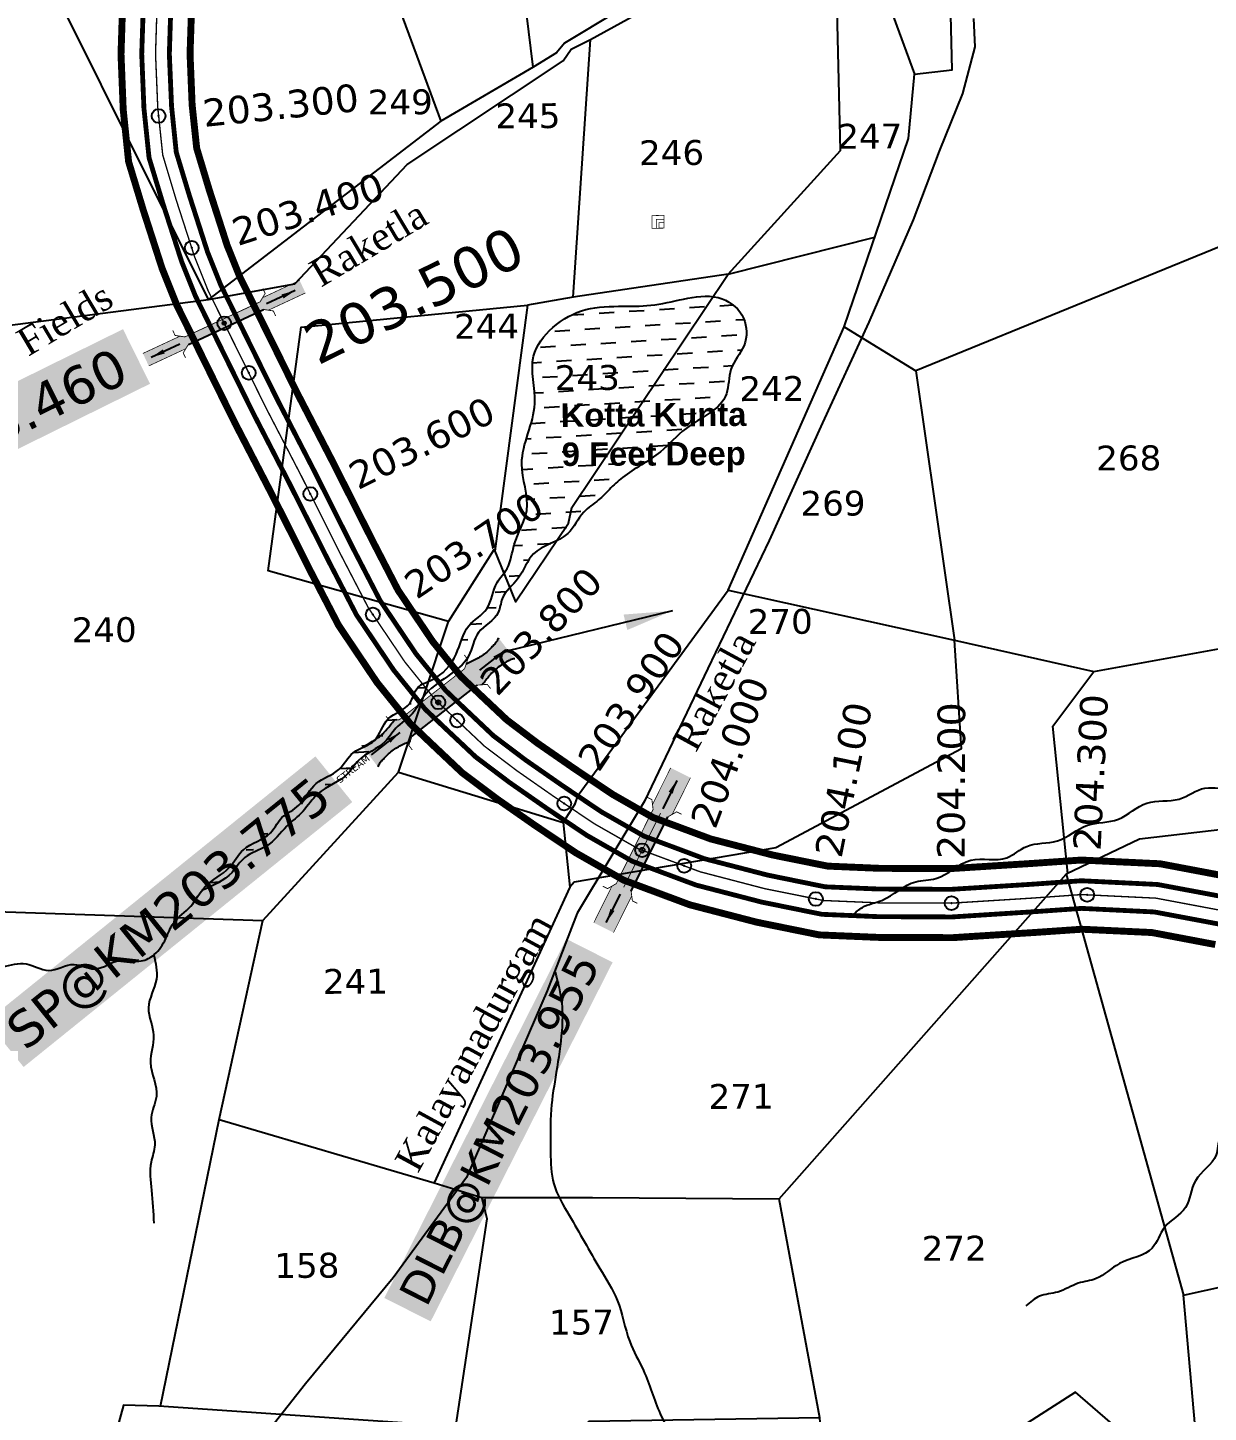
# Model space of a CAD drawing. Header units: inches. Extents: x 735322 to 750113, y 1636749 to 1642626.
# Drawn here: x 741674 to 742529, y 1638816 to 1639819 of the extents above; entities that cross this region are included whole.
import ezdxf
from ezdxf.enums import TextEntityAlignment as Align

# ---------------------------------------------------------------- set-up
doc = ezdxf.new("R2010")
doc.units = ezdxf.units.IN
doc.header["$MEASUREMENT"] = 0
doc.header["$PDMODE"] = 32
doc.header["$PDSIZE"] = 10
for name, pattern in [('ACAD_ISO02W100', [15, 12, -3]), ('DOT2', [0.125, 0, -0.125]), ('HIDDEN2', [0.1875, 0.125, -0.0625])]:
    doc.linetypes.add(name, pattern=pattern)
for name, color, linetype in [('CANAL1', 1, 'Continuous'), ('CART TRACK', 6, 'Continuous'), ('CSMark', 72, 'Continuous'), ('HILL', 247, 'Continuous'), ('PLOT', 7, 'Continuous'), ('PLOT NO', 7, 'Continuous'), ('SQUARE TANKS', 230, 'Continuous'), ('STRUCTURE', 5, 'Continuous'), ('tank', 4, 'Continuous'), ('TANKS-STREAM', 4, 'Continuous'), ('VILLAGE STONES', 240, 'Continuous')]:
    doc.layers.add(name, color=color, linetype=linetype)
doc.styles.get("Standard").update_dxf_attribs({"font": 'verdana_0.ttf'})
doc.styles.add('style1', font='romantic_0.ttf')
doc.dimstyles.get("Standard").update_dxf_attribs({"dimtxt": 0.18, "dimasz": 35, "dimexe": 0.18, "dimexo": 0.0625, "dimgap": 0.09, "dimtad": 0, "dimtih": 1, "dimtoh": 1, "dimdec": 4, "dimzin": 0, "dimdsep": 46, "dimtxsty": 'Standard', "dimcen": 0.0935, "dimadec": 0, "dimazin": 0, "dimtfac": 1, "dimtdec": 4, "dimtofl": 0, "dimtmove": 0, "dimatfit": 3, "dimfxl": 0, "dimtolj": 1, "dimtzin": 0, "dimarcsym": 0})

# ---------------------------------------------------------------- blocks, each defined once
blk = doc.blocks.new('DLB')
at = {"layer": 'STRUCTURE'}
h = blk.add_hatch(dxfattribs=at)
h.set_pattern_fill('DOTS', color=6, scale=20, angle=320.37224793, style=0)
h.paths.add_polyline_path([(769699.5, 1706950), (769699.5, 1706934), (769729.1, 1706934), (769732.1, 1706936), (769792.1, 1706936), (769795.1, 1706934), (769824.7, 1706934), (769824.7, 1706950), (769795.1, 1706950), (769792.1, 1706948), (769732.1, 1706948), (769729.1, 1706950)])
at = {"layer": 'STRUCTURE', "color": 6, "const_width": 0.628}
for points in [[(769726.1, 1706956), (769726.1, 1706952), (769732.1, 1706948), (769792.1, 1706948), (769798.1, 1706952), (769798.1, 1706956)], [(769732.1, 1706942), (769792.1, 1706942)], [(769726.1, 1706928), (769726.1, 1706932), (769732.1, 1706936), (769792.1, 1706936), (769798.1, 1706932), (769798.1, 1706928)]]:
    blk.add_lwpolyline(points, dxfattribs=at)
at = {"layer": 'STRUCTURE', "color": 6, "linetype": 'ACAD_ISO02W100', "ltscale": 0.5, "const_width": 0.5}
for points in [[(769699.5, 1706950), (769729.1, 1706950)], [(769795.1, 1706950), (769824.7, 1706950)], [(769699.5, 1706934), (769729.1, 1706934)], [(769795.1, 1706934), (769824.7, 1706934)]]:
    blk.add_lwpolyline(points, dxfattribs=at)
at = {"layer": 'STRUCTURE', "color": 6}
blk.add_lwpolyline([(769732.1, 1706936), (769792.1, 1706936)], dxfattribs=at)
blk.add_lwpolyline([(769732.1, 1706936), (769792.1, 1706936)], dxfattribs=at)
at = {"layer": 'STRUCTURE', "color": 0}
blk.add_circle((769762.1, 1706942), 1.8, dxfattribs=at)
for points in [[(769703.8, 1706942), (769726.7, 1706942)], [(769818.6, 1706942), (769795.7, 1706942)]]:
    blk.add_leader(points, dimstyle='Standard', override={"dimasz": 10, "dimgap": 0.09, "dimtad": 0}, dxfattribs=at)
blk = doc.blocks.new('SLB')
at = {"layer": 'STRUCTURE'}
h = blk.add_hatch(dxfattribs=at)
h.set_pattern_fill('DOTS', color=6, scale=20, angle=320.3722, style=0)
h.set_pattern_definition([(320.372247934, (-159.4327, -72.9564), (1.2786241598, 0.5641323054), [0, -1.25])])
h.paths.add_polyline_path([(769699.5, 1706871.1), (769699.5, 1706861.1), (769729.1, 1706861.1), (769732.1, 1706863.1), (769792.1, 1706863.1), (769795.1, 1706861.1), (769824.7, 1706861.1), (769824.7, 1706871.1), (769795.1, 1706871.1), (769792.1, 1706869.1), (769732.1, 1706869.1), (769729.1, 1706871.1)])
at = {"layer": 'STRUCTURE', "color": 6, "const_width": 0.628}
for points in [[(769726.1, 1706877.1), (769726.1, 1706873.1), (769732.1, 1706869.1), (769792.1, 1706869.1), (769798.1, 1706873.1), (769798.1, 1706877.1)], [(769726.1, 1706855.1), (769726.1, 1706859.1), (769732.1, 1706863.1), (769792.1, 1706863.1), (769798.1, 1706859.1), (769798.1, 1706855.1)]]:
    blk.add_lwpolyline(points, dxfattribs=at)
at = {"layer": 'STRUCTURE', "color": 6, "linetype": 'ACAD_ISO02W100', "ltscale": 0.5, "const_width": 0.5}
for points in [[(769699.5, 1706871.1), (769729.1, 1706871.1)], [(769795.1, 1706871.1), (769824.7, 1706871.1)], [(769699.5, 1706861.1), (769729.1, 1706861.1)], [(769795.1, 1706861.1), (769824.7, 1706861.1)]]:
    blk.add_lwpolyline(points, dxfattribs=at)
at = {"layer": 'STRUCTURE', "color": 6}
blk.add_lwpolyline([(769732.1, 1706863.1), (769792.1, 1706863.1)], dxfattribs=at)
blk.add_lwpolyline([(769732.1, 1706863.1), (769792.1, 1706863.1)], dxfattribs=at)
at = {"layer": 'STRUCTURE', "color": 0}
blk.add_circle((769762.1, 1706866.1), 1.24, dxfattribs=at)
for points in [[(769703.8, 1706866), (769726.7, 1706866)], [(769818.6, 1706865.8), (769795.7, 1706865.8)]]:
    blk.add_leader(points, dimstyle='Standard', override={"dimasz": 10, "dimgap": 0.09, "dimtad": 0}, dxfattribs=at)
blk = doc.blocks.new('SP')
at = {"layer": 'STRUCTURE'}
h = blk.add_hatch(dxfattribs=at)
h.set_pattern_fill('DASH', color=256, scale=8, style=0)
edge = h.paths.add_edge_path()
edge.add_spline(control_points=[(769825.7, 1706742.1), (769825.3, 1706741.8), (769823.8, 1706740.8), (769820.9, 1706740.3), (769817, 1706739.7), (769811.4, 1706738.9), (769804, 1706739.7), (769798.4, 1706741), (769795.6, 1706741.6)], knot_values=[0, 0, 0, 0, 1.613557, 5.24513, 8.624976, 13.470124, 22.190216, 30.746377, 30.746377, 30.746377, 30.746377], degree=3, periodic=0)
edge.add_line((769795.6, 1706741.6), (769792.6, 1706739.6))
edge.add_line((769792.6, 1706739.6), (769732.6, 1706739.6))
edge.add_line((769732.6, 1706739.6), (769729.6, 1706741.6))
edge.add_spline(control_points=[(769729.6, 1706741.6), (769726.9, 1706740.9), (769721.3, 1706739.5), (769713.9, 1706738.5), (769708.3, 1706739.1), (769704.4, 1706739.6), (769701.5, 1706740), (769700, 1706741), (769699.5, 1706741.3)], knot_values=[0, 0, 0, 0, 8.556161, 17.276253, 22.121402, 25.501247, 29.13282, 30.746377, 30.746377, 30.746377, 30.746377], degree=3, periodic=0)
edge.add_line((769699.5, 1706741.3), (769699.5, 1706722.1))
edge.add_spline(control_points=[(769699.5, 1706722.1), (769700, 1706722.4), (769701.4, 1706723.4), (769704.3, 1706724), (769708.2, 1706724.5), (769713.8, 1706725.3), (769721.2, 1706724.5), (769726.8, 1706723.3), (769729.6, 1706722.6)], knot_values=[0, 0, 0, 0, 1.613557, 5.24513, 8.624976, 13.470124, 22.190216, 30.746377, 30.746377, 30.746377, 30.746377], degree=3, periodic=0)
edge.add_line((769729.6, 1706722.6), (769732.6, 1706724.6))
edge.add_line((769732.6, 1706724.6), (769792.6, 1706724.6))
edge.add_line((769792.6, 1706724.6), (769795.6, 1706722.6))
edge.add_spline(control_points=[(769795.6, 1706722.6), (769798.4, 1706723.3), (769803.9, 1706724.8), (769811.3, 1706725.8), (769817, 1706725.1), (769820.9, 1706724.7), (769823.8, 1706724.2), (769825.2, 1706723.3), (769825.7, 1706723)], knot_values=[0, 0, 0, 0, 8.556161, 17.276253, 22.121402, 25.501247, 29.13282, 30.746377, 30.746377, 30.746377, 30.746377], degree=3, periodic=0)
edge.add_line((769825.7, 1706723), (769825.7, 1706742.1))
h.paths.add_polyline_path([(769764.2, 1706732.1, -1), (769761.1, 1706732.1, -1)], flags=0)
h.paths.add_polyline_path([(769761.1, 1706732.1, 1), (769764.2, 1706732.1, 1)], flags=16)
at = {"layer": 'STRUCTURE', "const_width": 0.628}
for points in [[(769726.6, 1706747.6), (769726.6, 1706743.6), (769732.6, 1706739.6), (769792.6, 1706739.6), (769798.6, 1706743.6), (769798.6, 1706747.6)], [(769726.6, 1706716.6), (769726.6, 1706720.6), (769732.6, 1706724.6), (769792.6, 1706724.6), (769798.6, 1706720.6), (769798.6, 1706716.6)]]:
    blk.add_lwpolyline(points, dxfattribs=at)
at = {"layer": 'STRUCTURE', "color": 3}
blk.add_lwpolyline([(769732.6, 1706724.6), (769792.6, 1706724.6)], dxfattribs=at)
blk.add_lwpolyline([(769732.6, 1706724.6), (769792.6, 1706724.6)], dxfattribs=at)
at = {"layer": 'STRUCTURE', "color": 0}
blk.add_circle((769762.6, 1706732.1), 1.55, dxfattribs=at)
at = {"layer": 'STRUCTURE'}
for points in [[(769825.7, 1706742.1), (769824.3, 1706741.3), (769820.8, 1706740.3), (769817.5, 1706739.8), (769812.7, 1706739.2), (769804, 1706739.9), (769795.6, 1706741.6)], [(769699.5, 1706741.3), (769700.9, 1706740.5), (769704.4, 1706739.6), (769707.8, 1706739.2), (769712.6, 1706738.8), (769721.3, 1706739.7), (769729.6, 1706741.6)], [(769699.5, 1706722.1), (769700.9, 1706723), (769704.4, 1706724), (769707.7, 1706724.5), (769712.5, 1706725), (769721.2, 1706724.4), (769729.6, 1706722.6)], [(769825.7, 1706723), (769824.3, 1706723.8), (769820.8, 1706724.7), (769817.4, 1706725.1), (769812.6, 1706725.5), (769803.9, 1706724.6), (769795.6, 1706722.6)]]:
    blk.add_spline(points, degree=3, dxfattribs=at)
at = {"layer": 'STRUCTURE', "color": 0}
blk.add_text('STREAM', height=5, dxfattribs=at).set_placement((769684.3, 1706732.1), align=Align.MIDDLE_CENTER)
for points in [[(769727.4, 1706732.1), (769700.8, 1706732.1)], [(769824.4, 1706732.1), (769800.5, 1706732.1)]]:
    blk.add_leader(points, dimstyle='Standard', override={"dimasz": 10, "dimgap": 0.09, "dimtad": 0}, dxfattribs=at)

msp = doc.modelspace()

# ---------------------------------------------------------------- hatches: boundary and pattern name
at = {"layer": 'tank'}
h = msp.add_hatch(dxfattribs=at)
h.set_pattern_fill('DASH', color=256, scale=87.578474, angle=3.5405362, style=0)
edge = h.paths.add_edge_path()
edge.add_spline(control_points=[(741859.2, 1639247.9), (741863.6, 1639250.5), (741873.2, 1639256.3), (741880.8, 1639273.6), (741899.9, 1639278.6), (741907.9, 1639296), (741927.6, 1639299.7), (741931.9, 1639321), (741951.7, 1639325.2), (741954.1, 1639342.3), (741971.8, 1639346.9), (741985.4, 1639363), (741989.5, 1639386), (742009.5, 1639396.5), (742010.4, 1639415.5), (742023.5, 1639427.7), (742025, 1639447.5), (742040.4, 1639470.7), (742024.9, 1639507), (742046.8, 1639542.2), (742034.3, 1639578.7), (742053.5, 1639603.5), (742077.3, 1639616.6), (742103.6, 1639616.8), (742128.4, 1639617), (742151.5, 1639623.2), (742176, 1639625.9), (742194.7, 1639609.9), (742194.8, 1639587.2), (742180.5, 1639572.8), (742182.6, 1639544.4), (742151.4, 1639532.9), (742131.3, 1639508.1), (742109.1, 1639497.7), (742095.2, 1639484.8), (742086.7, 1639475.5), (742073.8, 1639467.7), (742065.5, 1639446.9), (742038.1, 1639442.9), (742031.3, 1639418.9), (742016.3, 1639408.7), (742015.5, 1639390.7), (741997.2, 1639383.2), (741995, 1639361.1), (741977.2, 1639348.2), (741960.6, 1639337.4), (741953.2, 1639320.4), (741940.1, 1639313), (741931.3, 1639297.4), (741914.3, 1639292.2), (741903.9, 1639273.4), (741884.3, 1639267.9), (741873.9, 1639250.5), (741859.5, 1639240), (741848.8, 1639224.5), (741830.3, 1639220.2), (741820.4, 1639202.5), (741807.8, 1639197.1), (741799.7, 1639193.7)], knot_values=[0, 0, 0, 0, 14.970295, 33.271285, 52.504527, 68.577454, 86.300223, 104.893828, 124.052634, 137.127644, 148.512461, 174.182085, 196.623028, 214.628413, 234.984522, 247.435069, 265.610708, 291.920522, 325.847371, 370.483091, 404.763743, 429.786951, 456.95883, 484.269417, 506.972014, 531.338175, 556.291494, 577.159051, 596.816846, 616.667528, 634.609314, 673.232316, 698.388408, 731.447807, 744.297454, 755.16866, 769.140592, 788.393634, 817.308086, 838.143663, 857.152724, 867.364261, 887.678211, 906.307642, 927.519292, 950.360982, 964.776254, 980.849182, 993.562193, 1016.911536, 1028.91542, 1055.614586, 1071.878011, 1087.931172, 1108.604579, 1126.187046, 1140.482486, 1166.001563, 1166.001563, 1166.001563, 1166.001563], degree=3, periodic=0)
h.paths.add_polyline_path([(742056.2, 1639491.7), (742198, 1639492.4), (742197.7, 1639555.9), (742055.9, 1639555.1)], flags=9)

# ---------------------------------------------------------------- linework, layer by layer
at = {"color": 3}
for p in [(741768.4, 1639754.6), (741792.4, 1639659.1), (741833.7, 1639568.6), (741878.3, 1639480.9), (741923.6, 1639393.6), (741984.6, 1639316.9), (742062.2, 1639256.7), (742149.1, 1639211.6), (742244.4, 1639187.6), (742440.9, 1639190.6), (742342.7, 1639184.6)]:
    msp.add_point(p, dxfattribs=at)
at = {"layer": 'CANAL1', "color": 1, "const_width": 5}
for points in [[(741742.5, 1639839.7), (741741.2, 1639799.3), (741742.8, 1639759.1), (741746.7, 1639721.5), (741757.4, 1639686.2), (741771, 1639644.1), (741781.4, 1639618.1), (741811.2, 1639557.6), (741823.7, 1639532.3), (741849.9, 1639481.7), (741878.6, 1639424.6), (741898.8, 1639385.7), (741926.6, 1639344.4), (741950.5, 1639314.8), (741965.2, 1639300.8), (741988.3, 1639279), (742013.6, 1639260), (742041, 1639240.9), (742070.6, 1639221), (742105.1, 1639201.3), (742153.1, 1639183.4), (742201.6, 1639170.8), (742246.9, 1639161.6), (742289.4, 1639159.8), (742343.6, 1639159.6), (742403.6, 1639163.4), (742437.1, 1639165.7), (742487.8, 1639163.3), (742533.7, 1639154.6)], [(741792.4, 1639836), (741791.2, 1639799.6), (741792.7, 1639762.7), (741796, 1639731.3), (741805.1, 1639701.1), (741818, 1639661.1), (741827.1, 1639638.4), (741856.1, 1639579.7), (741868.3, 1639554.9), (741894.4, 1639504.4), (741923.2, 1639447.3), (741941.8, 1639411.3), (741966.9, 1639374.1), (741987.3, 1639348.8), (741999.6, 1639337.1), (742020.6, 1639317.3), (742042.9, 1639300.4), (742069.2, 1639282.2), (742097, 1639263.5), (742126.3, 1639246.7), (742168.2, 1639231.1), (742212.9, 1639219.5), (742253, 1639211.4), (742290.6, 1639209.8), (742342.1, 1639209.6), (742400.3, 1639213.3), (742436.6, 1639215.8), (742493.7, 1639213.1), (742546.6, 1639203.1)]]:
    msp.add_lwpolyline(points, dxfattribs=at)
at = {"layer": 'CANAL1', "color": 5, "const_width": 3.5}
for points in [[(741757.5, 1639838.6), (741756.2, 1639799.4), (741757.8, 1639760.2), (741761.5, 1639724.4), (741771.7, 1639690.7), (741785.1, 1639649.2), (741795.1, 1639624.2), (741824.7, 1639564.2), (741837.1, 1639539.1), (741863.2, 1639488.5), (741892, 1639431.4), (741911.7, 1639393.4), (741938.7, 1639353.3), (741961.5, 1639325), (741975.5, 1639311.7), (741998, 1639290.5), (742022.4, 1639272.1), (742049.4, 1639253.3), (742078.5, 1639233.7), (742111.5, 1639214.9), (742157.6, 1639197.7), (742205, 1639185.4), (742248.8, 1639176.5), (742289.8, 1639174.8), (742343.1, 1639174.6), (742402.6, 1639178.4), (742436.9, 1639180.8), (742489.6, 1639178.2), (742537.6, 1639169.2)], [(742542.7, 1639188.6), (742491.9, 1639198.1), (742436.7, 1639200.8), (742401.3, 1639198.3), (742342.5, 1639194.6), (742290.2, 1639194.8), (742251.2, 1639196.4), (742209.5, 1639204.9), (742163.6, 1639216.8), (742120, 1639233.1), (742089.1, 1639250.7), (742060.7, 1639269.8), (742034.1, 1639288.3), (742010.9, 1639305.8), (741989.3, 1639326.2), (741976.3, 1639338.6), (741954.8, 1639365.2), (741928.9, 1639403.6), (741909.8, 1639440.5), (741881.1, 1639497.6), (741855, 1639548.1), (741842.6, 1639573.1), (741813.4, 1639632.3), (741803.9, 1639656), (741790.8, 1639696.7), (741781.2, 1639728.4), (741777.8, 1639761.7), (741776.2, 1639799.5), (741777.4, 1639837.1)]]:
    msp.add_lwpolyline(points, dxfattribs=at)
at = {"layer": 'CANAL1', "color": 1, "linetype": 'HIDDEN2', "ltscale": 100, "const_width": 1}
msp.add_lwpolyline([(741767.4, 1639837.8), (741766.2, 1639799.5), (741767.8, 1639760.9), (741771.4, 1639726.4), (741781.2, 1639693.7), (741794.5, 1639652.6), (741804.2, 1639628.3), (741833.7, 1639568.6), (741846, 1639543.6), (741872.2, 1639493.1), (741900.9, 1639435.9), (741920.3, 1639398.5), (741946.8, 1639359.2), (741968.9, 1639331.8), (741982.4, 1639319), (742004.5, 1639298.2), (742028.3, 1639280.2), (742055.1, 1639261.5), (742083.8, 1639242.2), (742115.7, 1639224), (742160.6, 1639207.3), (742207.3, 1639195.1), (742250, 1639186.5), (742290, 1639184.8), (742342.8, 1639184.6), (742402, 1639188.3), (742436.8, 1639190.8), (742490.7, 1639188.2), (742540.2, 1639178.9)], dxfattribs=at)
at = {"layer": 'CART TRACK'}
msp.add_lwpolyline([(742358.5, 1639825.3), (742359.6, 1639804.7), (742350.7, 1639770.8), (742333.7, 1639729.1), (742315, 1639679.4), (742282.8, 1639605.2), (742249.3, 1639532.3), (742210.6, 1639447.2), (742166.1, 1639354.4), (742120.3, 1639258.4), (742071.5, 1639177.3), (742049.8, 1639121.1), (742004.8, 1639016.5), (741991.3, 1638985.8), (741938.4, 1638913.3), (741874.9, 1638836.4), (741809.3, 1638753.5)], dxfattribs=at)
msp.add_spline([(742055.6, 1639134.7), (742060.4, 1639111.8), (742060.4, 1639092.4), (742056.4, 1639062), (742052.7, 1639035.2), (742052.3, 1639004.3), (742054.6, 1638981.3), (742065.7, 1638958.7), (742088, 1638920.1), (742100.6, 1638897), (742109.6, 1638867.2), (742119.5, 1638846.2), (742131.7, 1638814.8), (742164.8, 1638768.8), (742223.2, 1638725.4), (742264.8, 1638695.1), (742295.1, 1638654.6), (742336.2, 1638597.3), (742376.3, 1638556.5), (742417.6, 1638514.3)], degree=3, dxfattribs=at)
at = {"layer": 'PLOT'}
for points in [[(742265, 1639601.9), (742311.6, 1639738.2), (742315.8, 1639784.8), (742343.1, 1639788.1), (742341.8, 1639847.6), (742332, 1639920.7), (742339.9, 1640010), (742462.8, 1640001.6), (742467.2, 1640033.3), (742512.5, 1640038.5), (742505.9, 1640100.7), (742515, 1640186.8), (742546.4, 1640159.7), (742590.6, 1640159.2), (742591.2, 1640168.5), (742571.3, 1640169), (742574.9, 1640187.1), (742558.3, 1640191.8), (742553.2, 1640175), (742529.8, 1640174)], [(742039.6, 1639790), (742005.9, 1640065.6), (741861.4, 1640053), (741972.8, 1639750.8)], [(741804.5, 1639621.6), (741649.2, 1639932.9), (741625.6, 1640046.2), (741861.4, 1640053)], [(742332, 1639920.7), (742282.5, 1639876.9), (742280.8, 1639875.4), (742218.2, 1639864.9), (742187, 1639849), (742138.6, 1639853.4), (742062.4, 1639807.4), (742056.7, 1639800.4), (742039.6, 1639790), (741972.8, 1639750.8), (741804.5, 1639621.6), (741867, 1639633), (741948.4, 1639719.5), (742061.5, 1639794.5), (742067.2, 1639803.1), (742081.3, 1639810)], [(742180.9, 1639640.1), (742068.7, 1639623.4), (742081.3, 1639810), (742139.7, 1639842.3), (742189.5, 1639843.1), (742230.7, 1639858.4), (742259.2, 1639861.9)], [(742180.9, 1639640.1), (742262.2, 1639729.7), (742259.2, 1639861.9), (742289.4, 1639857.3), (742315.8, 1639784.8)], [(742572.3, 1639674.3), (742316.7, 1639570.1), (742344.7, 1639375.1), (742445.8, 1639352.4)], [(741942.1, 1639279.4), (741978.4, 1639388.5), (742011.4, 1639440.8), (742026.8, 1639402.9), (742065.2, 1639459.7), (742067.6, 1639471), (742180.9, 1639640.1), (742287.2, 1639666.8)], [(742068.7, 1639623.4), (742035.5, 1639617.7)], [(741622.9, 1639518.7), (741615.7, 1639597.3), (741804.5, 1639621.6)], [(741978.4, 1639388.5), (741847.8, 1639425.3), (741871.6, 1639601.6), (742035.5, 1639617.7), (742011.9, 1639439.4)], [(742180.9, 1639411.2), (742265, 1639601.9), (742316.7, 1639570.1)], [(742061.5, 1639243), (742070.2, 1639256.4), (742072.2, 1639262.9), (742180.9, 1639411.2), (742344.7, 1639375.1)], [(742426.9, 1639206.1), (742416, 1639312.8), (742445.8, 1639352.4), (742615.6, 1639383.2), (742726.5, 1639410.9), (742783.3, 1639357.6), (742939.6, 1639335.6)], [(742350, 1639296.3), (742344.7, 1639375.1)], [(742350, 1639296.3), (742215.5, 1639224.7), (742069.4, 1639199.7), (742066.2, 1639196.2), (741968.1, 1638982.1), (742002.6, 1638971.5), (742079.3, 1638971.4), (742082.7, 1638971.4), (742217.9, 1638970.4)], [(741812.2, 1639027.8), (741843.8, 1639172.1), (741942.1, 1639279.4), (742061.5, 1639243), (742066.2, 1639196.2)], [(742788.4, 1638962.1), (742778.9, 1639095.2), (742623.7, 1639082.8), (742607.4, 1639245.8), (742478.8, 1639231), (742425.7, 1639205.5), (742510.6, 1638900.8), (742788.4, 1638962.1)], [(741099, 1638834.2), (741114.3, 1639234.7), (741571.5, 1639181.3), (741843.8, 1639172.1)], [(742258, 1638684.1), (742247.4, 1638812), (742217.9, 1638970.4), (742425.7, 1639205.5)], [(741769.9, 1638820.3), (741812.2, 1639027.8), (741968.1, 1638982.1)], [(742247.4, 1638812), (742080, 1638809.3), (742075.7, 1638805.7), (741983.8, 1638805.7), (742006.3, 1638956.1), (742002.6, 1638971.5)], [(742523.9, 1638751.4), (742510.6, 1638900.8)], [(742523.9, 1638751.4), (742432.4, 1638830.4), (742372.6, 1638792), (742375.8, 1638714.1), (742258, 1638684.1), (742279, 1638654.7), (742292, 1638520.4)], [(741983.8, 1638805.7), (741768.6, 1638820.4), (741742.9, 1638821.1), (741738.4, 1638804.5), (741715.2, 1638545.7)]]:
    msp.add_lwpolyline(points, dxfattribs=at)
at = {"layer": 'SQUARE TANKS', "const_width": 0.504}
for points in [[(742125.7, 1639682.5), (742134.4, 1639682.6), (742134.4, 1639673.4), (742125.8, 1639673.3)], [(742128.8, 1639679.7), (742134.4, 1639679.7), (742134.4, 1639673.4), (742128.9, 1639673.3)], [(742130.9, 1639677.3), (742134.4, 1639677.3), (742134.4, 1639673.4), (742130.9, 1639673.3)]]:
    msp.add_lwpolyline(points, close=True, dxfattribs=at)
at = {"layer": 'STRUCTURE', "color": 0}
for p in [(741816, 1639604.5), (741971, 1639330), (742118.6, 1639222.9)]:
    msp.add_point(p, dxfattribs=at)
at = {"layer": 'TANKS-STREAM'}
for points in [[(741859.2, 1639247.9), (741871.3, 1639256.8), (741882.5, 1639271.2), (741898.9, 1639281.3), (741909.4, 1639293.5), (741924.7, 1639302.4), (741934.7, 1639318.1), (741950.3, 1639329.2), (741956.3, 1639340.9), (741966.3, 1639346.2), (741983.9, 1639364.9), (741993.1, 1639385.4), (742006.1, 1639397.8), (742013.6, 1639416.7), (742020.8, 1639426.9), (742026, 1639444.3), (742035, 1639469), (742031.5, 1639502.8), (742040.9, 1639546.4), (742040, 1639580.7), (742054, 1639601.4), (742077.8, 1639614.4), (742105, 1639616.8), (742127.7, 1639617.9), (742151.6, 1639622.6), (742176.6, 1639622.2), (742192, 1639608.2), (742192.4, 1639588.5), (742182.9, 1639571.1), (742179.7, 1639553.4), (742150.4, 1639528.3), (742131.8, 1639511.4), (742104.4, 1639492.8), (742094.9, 1639484.2), (742087.1, 1639476.6), (742076.3, 1639467.7), (742064.8, 1639452.3), (742039.9, 1639437.5), (742028.9, 1639419.9), (742017.2, 1639404.9), (742014.4, 1639395.1), (742000.2, 1639380.6), (741992.9, 1639363.5), (741977.6, 1639348.8), (741960.2, 1639334), (741952.3, 1639321.9), (741940.3, 1639311.3), (741932.3, 1639301.4), (741913.2, 1639288), (741905.7, 1639278.6), (741883.6, 1639263.6), (741873, 1639251.2), (741861.3, 1639240.3), (741846.5, 1639225.9), (741830.9, 1639217.7), (741821.6, 1639206.9), (741799.7, 1639193.7)], [(742271.1, 1639175.9), (742278.1, 1639181.5), (742292.2, 1639186.6), (742316.8, 1639200.1), (742331.4, 1639202.4), (742356.6, 1639215.6), (742382.8, 1639217.5), (742397.1, 1639225.7), (742419.3, 1639229.6), (742441.1, 1639241), (742463.5, 1639245.4), (742484.1, 1639257.1), (742507.6, 1639260), (742526.2, 1639267.9), (742546.1, 1639268.3), (742567.7, 1639281), (742577.8, 1639280.5), (742594.9, 1639287.9), (742612.8, 1639288), (742624.3, 1639293.4), (742645.5, 1639294.7), (742659.1, 1639300.1), (742672.9, 1639301.9), (742688, 1639309.6), (742704.6, 1639311.7), (742725, 1639320.1), (742740, 1639333.3), (742754.4, 1639336.6), (742779.1, 1639333.2), (742790, 1639312.9), (742791.4, 1639283.9), (742779, 1639257.4), (742764.4, 1639245.2), (742744.8, 1639236.8), (742736.6, 1639224.9), (742714.9, 1639217.5), (742701.6, 1639203.8), (742690.8, 1639197.9), (742681.5, 1639191.8), (742671.3, 1639177.7), (742658.2, 1639166), (742651.5, 1639151.6), (742637.2, 1639141.2), (742627.9, 1639131.1), (742619.8, 1639121.8), (742604.3, 1639109.3), (742592.8, 1639091.1), (742583.8, 1639084.7), (742575.6, 1639069.3), (742566, 1639058.4), (742558, 1639046.8), (742553.3, 1639033.9), (742537, 1639015), (742534.3, 1639002.3), (742519.3, 1638983.6), (742512.1, 1638964.2), (742496.9, 1638949.8), (742488, 1638934.8), (742464.4, 1638923.6), (742447.3, 1638912.7), (742434.5, 1638909.3), (742419.7, 1638903), (742406.3, 1638899.9), (742396.5, 1638893)], [(741764.9, 1639147.1), (741766.8, 1639129.5), (741761.1, 1639108.8), (741764.8, 1639088.9), (741762.6, 1639069.2), (741766.8, 1639044.5), (741763, 1639029.4), (741765.7, 1639009.5), (741763, 1638997.1), (741763.3, 1638976.7), (741765, 1638952.8)]]:
    msp.add_spline(points, degree=3, dxfattribs=at)
at = {"layer": 'TANKS-STREAM', "start_tangent": (-0.938797, -0.34447), "end_tangent": (0.774977, 0.63199)}
msp.add_spline([(741595.1, 1639150.5), (741611, 1639150.3), (741630.7, 1639142.1), (741655.4, 1639138.7), (741672.5, 1639140.6), (741688.7, 1639135.9), (741707.3, 1639140.2), (741721.9, 1639137), (741741.3, 1639143.4), (741755.9, 1639142.8), (741765.2, 1639147.3), (741773.7, 1639159), (741779.2, 1639170.1), (741791.8, 1639182.5), (741802, 1639196.4), (741819.6, 1639210.4), (741829.8, 1639223.3), (741849.4, 1639235.5), (741859.2, 1639247.9)], degree=3, dxfattribs=at)

# ---------------------------------------------------------------- block references
at = {"layer": 'STRUCTURE', "color": 0}
for name, p, rotation in [('SLB', (764845.8, -232665.5), 24.97914375596196), ('SP', (1185476.2, -179673.1), 37.97849274254684), ('DLB', (1928511.2, 190548.6), 63.58923730771905)]:
    msp.add_blockref(name, p, dxfattribs=dict(at, rotation=rotation))

# ---------------------------------------------------------------- texts
at = {"layer": 'CANAL1', "color": 1}
msp.add_text('203.500', height=30, rotation=26.2679, dxfattribs=at).set_placement((741877, 1639587.2), align=Align.MIDDLE_LEFT)
at = {"layer": 'CSMark', "color": 1}
for s, rotation, p in [('203.300', 5.9063, (741800.4, 1639756.6)), ('203.400', 17.9215, (741822.6, 1639669.8)), ('203.600', 26.7213, (741908.3, 1639492.4)), ('203.700', 33.9604, (741949.6, 1639412.3)), ('203.800', 46.6939, (742006.4, 1639340.4)), ('203.900', 56.086, (742078.8, 1639284.1)), ('204.000', 69.5976, (742162.2, 1639240.8)), ('204.300', 87.2276, (742440.6, 1639222.6)), ('204.100', 78.5223, (742253.1, 1639218.5)), ('204.200', 89.8155, (742342.2, 1639216.6))]:
    msp.add_text(s, height=20, rotation=rotation, dxfattribs=at).set_placement(p, align=Align.MIDDLE_LEFT)
at = {"layer": 'PLOT NO', "linetype": 'DOT2', "ltscale": 100}
for s, p in [('249', (741943.4, 1639764.8)), ('245', (742035.9, 1639754.8)), ('247', (742283.5, 1639740)), ('246', (742139.9, 1639728.1)), ('244', (742005.9, 1639602.4)), ('243', (742078.9, 1639565.2)), ('242', (742212.6, 1639557.2)), ('268', (742471, 1639507)), ('269', (742256.8, 1639474.2)), ('270', (742218.6, 1639388.6)), ('240', (741729, 1639382.6)), ('241', (741911, 1639128)), ('271', (742190.3, 1639044.7)), ('272', (742344.6, 1638934.7)), ('158', (741875.8, 1638922.3)), ('157', (742074.7, 1638881.2))]:
    msp.add_text(s, height=18, rotation=0.2929, dxfattribs=at).set_placement(p, align=Align.MIDDLE_CENTER)
at = {"layer": 'STRUCTURE', "color": 0, "style": 'style1'}
for s, rotation, p in [('Raketla', 30.7945, (741960.1, 1639686)), ('Fields', 30.7945, (741732.2, 1639626.5)), ('Raketla', 61.4453, (742192.9, 1639378.9)), ('Kalayanadurgam', 61.4453, (742046.1, 1639174.5))]:
    msp.add_text(s, height=20, rotation=rotation, dxfattribs=at).set_placement(p, align=Align.MIDDLE_RIGHT)
at = {"layer": 'STRUCTURE', "color": 5, "attachment_point": 1, "bg_fill": 1, "box_fill_scale": 1.3, "bg_fill_color": 7, "bg_fill_true_color": 16777215, "bg_fill_transparency": 4390977}
for s, insert, char_height, width, rotation in [('SLB@KM203.460', (741447, 1639445.1), 27.581, 325.525, 26.2679), ('SP@KM203.775', (741655.2, 1639097.8), 26.545, 289.779, 38.8746), ('DLB@KM203.955', (741941.4, 1638901.8), 23.504, 277.403, 63.1313)]:
    msp.add_mtext(s, dxfattribs=dict(at, insert=insert, char_height=char_height, width=width, rotation=rotation))
at = {"layer": 'VILLAGE STONES', "color": 0, "insert": (742126.8, 1639546.8), "char_height": 17, "width": 245.905, "attachment_point": 2, "rotation": 0.2929}
msp.add_mtext('{\\fArial|b1|i0|c0|p34;Kotta Kunta\\P9 Feet Deep}', dxfattribs=at)

# ---------------------------------------------------------------- leaders
at = {"layer": 'HILL', "color": 5}
msp.add_leader([(742140.5, 1639396.3), (742021.6, 1639367.2)], dimstyle='Standard', override={"dimgap": 0.09, "dimtad": 0}, dxfattribs=at)

doc.saveas('drawing.dxf')
